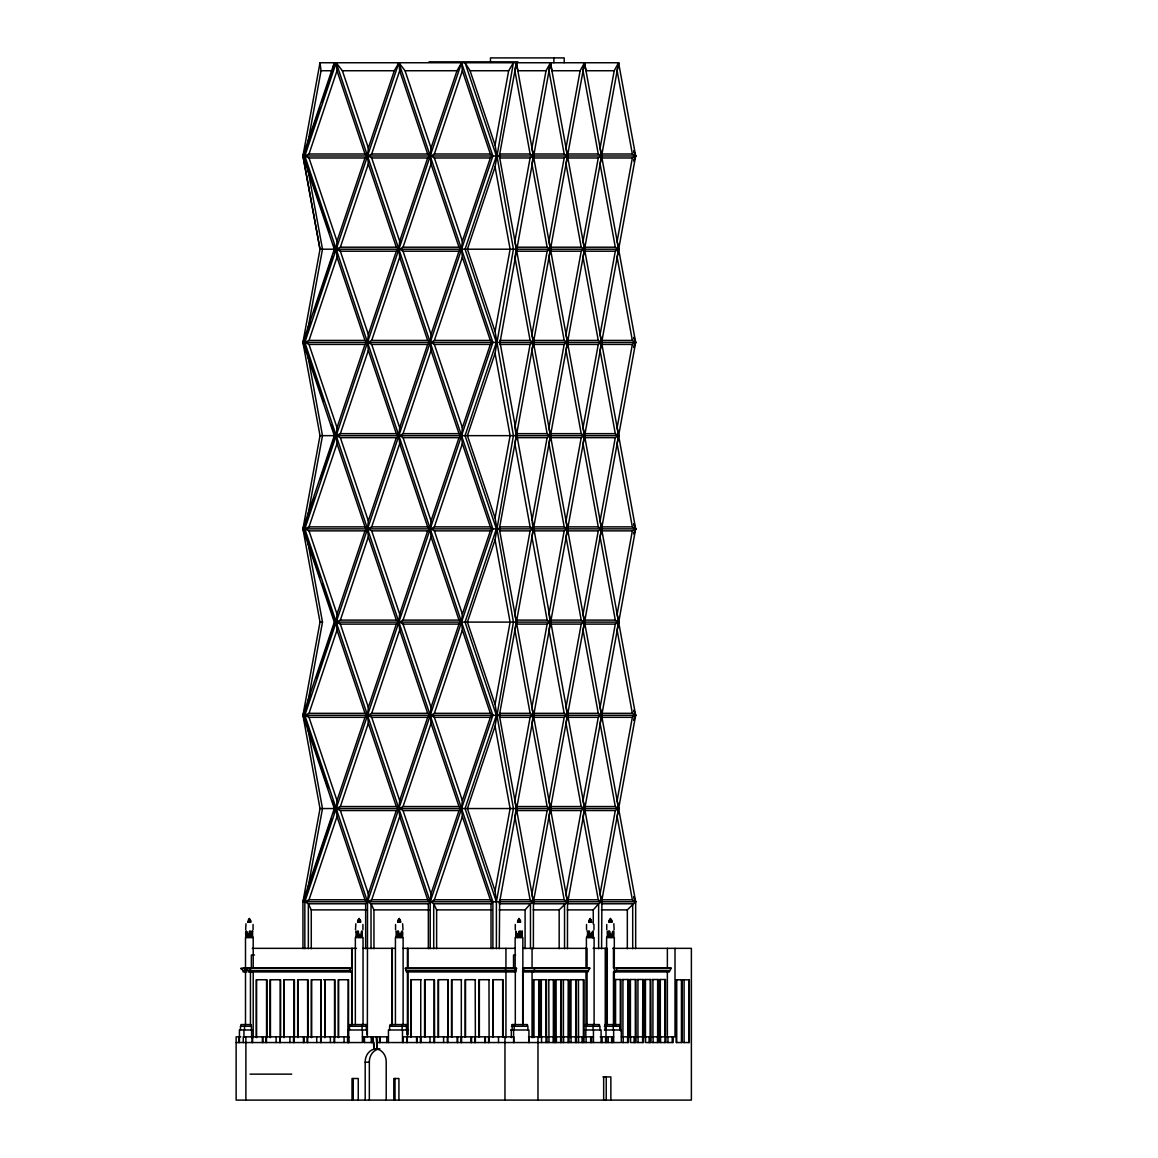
<?xml version="1.0" encoding="UTF-8"?>
<svg xmlns="http://www.w3.org/2000/svg" width="1158" height="1158" viewBox="0 0 1158 1158"><rect width="100%" height="100%" fill="white"/><g stroke="black" fill="none" stroke-linecap="round" stroke-linejoin="round"><path stroke-width="1.5" d="M250.968 937.488L250.968 931.322L249.535 931.322L249.1 937.488M250.968 931.322L250.765 932.841M490.341 340.423L462.36 257.192L461.55 249.202L459.002 247.204L431.022 163.958L430.211 155.983L431.022 147.992L456.99 70.739L461.55 62.749L492.888 155.983L490.341 157.98L434.38 157.98L427.664 153.985L371.704 153.985L367.52 155.983L364.987 157.98L337.007 241.211L336.182 249.202L337.007 257.192L364.987 340.423L367.52 342.421L371.704 344.418L427.664 344.418L434.38 340.423L490.341 340.423L492.888 342.421L304.844 901.778L304.844 948.677M490.341 157.98L462.36 241.211L461.55 249.202L459.002 251.199L403.042 251.199L396.326 247.204L368.345 163.958L367.52 155.983L368.345 147.992L394.313 70.739L398.859 62.749L492.888 342.421L490.341 344.418L434.38 344.418L427.664 340.423L371.704 340.423L367.52 342.421L364.987 344.418L337.007 427.664L336.182 435.654L337.007 443.63L364.987 526.876L367.52 528.873L371.704 530.871L427.664 530.871L434.38 526.876L490.341 526.876L492.888 528.873L367.52 901.778L367.361 1037.351M492.888 948.677L492.888 901.778L490.341 899.78L462.36 816.535L461.55 808.545L462.36 800.569L490.341 717.323L492.888 715.326L304.844 155.983L336.182 62.749L492.888 528.873L490.341 530.871L434.38 530.871L427.664 526.876L371.704 526.876L367.52 528.873L364.987 530.871L337.007 614.116L336.182 622.107L337.007 630.082L364.987 713.328L367.52 715.326L371.704 717.323L427.664 717.323L434.38 713.328L490.341 713.328L492.888 715.326L430.211 901.778L430.211 948.677M459.002 247.204L403.042 247.204L396.326 251.199L368.345 334.445L367.52 342.421L368.345 350.411L396.326 433.657L403.042 437.652L459.002 437.652L461.55 435.654L462.36 427.664L490.341 344.418M490.341 717.323L434.38 717.323L427.664 713.328L371.704 713.328L367.52 715.326L364.987 717.323L337.007 800.569L336.182 808.545L337.007 816.535L364.987 899.78L367.52 901.778L371.023 903.776L428.344 903.776L434.38 899.78L490.341 899.78M490.341 526.876L462.36 443.63L461.55 435.654L459.002 433.657L403.042 433.657L396.326 437.652L368.345 520.897L367.52 528.873L368.345 536.863L396.326 620.109L403.042 624.104L459.002 624.104L461.55 622.107L462.36 614.116L490.341 530.871M365.653 948.692L365.653 903.776L367.52 901.778L304.844 715.326L492.888 155.983L490.341 153.985L434.38 153.985L427.664 157.98L399.684 241.211L398.859 249.202L399.684 257.192L427.664 340.423M490.341 713.328L462.36 630.082L461.55 622.107L459.002 620.109L403.042 620.109L396.326 624.104L368.345 707.335L367.52 715.326L368.345 723.316L396.326 806.547L403.042 810.542L459.002 810.542L461.55 808.545L459.002 806.547L431.022 723.316L430.211 715.326L431.022 707.335L459.002 624.104M427.664 344.418L399.684 427.664L398.859 435.654L399.684 443.63L427.664 526.876M459.002 806.547L403.042 806.547L396.326 810.542L368.345 893.788L367.52 901.778L371.704 899.78L427.664 899.78L433.714 903.776L491.021 903.776L492.888 901.778L304.844 342.421L398.859 62.749L405.054 70.739L431.022 147.992M427.664 530.871L399.684 614.116L398.859 622.107L399.684 630.082L427.664 713.328M459.002 251.199L431.022 334.445L430.211 342.421L431.022 350.411L459.002 433.657M427.664 717.323L399.684 800.569L398.859 808.545L399.684 816.535L427.664 899.78M459.002 437.652L431.022 520.897L430.211 528.873L431.022 536.863L459.002 620.109M459.002 810.542L431.022 893.788L430.211 901.778L304.844 528.873L461.55 62.749L462.36 70.739L490.341 153.985M520.622 937.488L520.622 931.322L519.189 931.322L518.755 937.488M520.622 931.322L520.42 932.841M495.059 145.068L470.076 70.739L465.053 62.749L496.391 155.983L465.053 249.202L496.391 342.421L465.053 435.654L496.391 528.873L465.053 622.107L496.391 715.326L465.053 808.545L496.391 901.778L513.428 808.545L495.059 704.426L467.398 622.107L495.059 539.773L513.428 435.654L495.059 331.521L467.398 249.202L495.059 166.882L513.428 62.749L508.651 70.739L495.059 145.068L513.428 249.202L495.059 353.32L467.398 435.654L495.059 517.973L513.428 622.107L495.059 726.225L467.398 808.545L495.059 890.878L496.391 901.778L496.391 948.677M618.169 65.948L618.589 62.749L319.97 62.749M601.581 948.677L601.914 899.78L632.34 899.78L635.67 901.778L635.67 948.677M592.317 931.857L592.418 937.488M253.066 929.816L253.052 924.475M362.917 929.816L362.917 924.475M402.984 929.816L402.622 923.751M593.953 929.816L593.953 924.475M614.16 929.816L613.812 923.751M395.573 924.475L395.558 929.816M515.296 924.475L515.296 929.816M586.541 924.475L586.541 929.816M606.749 924.475L606.749 929.816M307.767 143.317L321.041 70.739L320.013 62.749L302.933 155.983L319.97 249.202L618.633 249.202L617.127 241.211L632.34 157.98L635.67 155.983L618.589 62.749L614.203 70.739L600.09 147.992L601.914 157.98L632.34 157.98M302.976 948.677L302.933 901.778L320.013 808.545L302.933 715.326L320.013 622.107L302.933 528.873L320.013 435.654L302.933 342.421L320.013 249.202L302.976 155.983L334.315 62.749L332.433 70.739L321.041 70.739M307.767 329.755L322.489 249.202L307.767 168.59M307.767 516.222L322.489 435.654L307.767 355.101M307.767 702.703L322.489 622.107L307.767 541.539M307.767 889.127L322.489 808.545L307.767 728.006M495.059 331.521L510.113 249.202L495.059 166.882M581.215 247.204L566.001 163.958L567.507 155.983L564.178 153.985L533.751 153.985L533.433 155.983L530.103 157.98L514.89 241.211L516.714 251.199L547.141 251.199L550.47 249.202L550.788 247.204L581.215 247.204L584.544 249.202L584.862 251.199L615.303 251.199L618.633 249.202L615.303 247.204L584.862 247.204L583.039 257.192L598.266 340.423L601.581 342.421L601.914 344.418L632.34 344.418L635.67 342.421L584.544 62.749L580.129 70.739L566.001 147.992L567.825 157.98L598.266 157.98L601.581 155.983L601.914 153.985L632.34 153.985L635.67 155.983L499.301 903.776L530.465 903.776L533.433 901.778L635.67 342.421L633.918 337.34M598.266 157.98L583.039 241.211L584.544 249.202L581.215 251.199L550.788 251.199L550.47 249.202L547.141 247.204L531.927 163.958L533.433 155.983L530.103 153.985L514.89 70.739L516.396 62.749L635.67 715.326L601.581 901.778L598.628 903.776L567.463 903.776L635.67 528.873L550.47 62.749L546.04 70.739L531.927 147.992L533.751 157.98L564.178 157.98L567.507 155.983L567.825 153.985L598.266 153.985L601.581 155.983L600.09 163.958L615.303 247.204M580.129 70.739L551.888 70.739L550.47 62.749L499.677 344.418L530.103 344.418L533.433 342.421L533.751 340.423L564.178 340.423L567.507 342.421L567.825 344.418L598.266 344.418L601.581 342.421L601.914 340.423L632.34 340.423L635.67 342.421L633.918 347.516M495.059 517.973L510.113 435.654L495.059 353.32M530.103 344.418L514.89 427.664L516.714 437.652L547.141 437.652L550.47 435.654L550.788 433.657L581.215 433.657L584.544 435.654L584.862 437.652L615.303 437.652L618.633 435.654L617.127 427.664L632.34 344.418M547.141 251.199L531.927 334.445L533.751 344.418L564.178 344.418L567.507 342.421L567.825 340.423L598.266 340.423M564.178 157.98L548.964 241.211L550.47 249.202L548.964 257.192L564.178 340.423M614.203 70.739L585.962 70.739L584.544 62.749L499.359 528.873L499.677 530.871L530.103 530.871L533.433 528.873L533.751 526.876L564.178 526.876L567.507 528.873L567.825 530.871L598.266 530.871L601.581 528.873L601.914 526.876L632.34 526.876L635.67 528.873L633.918 533.954M495.059 704.426L510.113 622.107L495.059 539.773M530.103 530.871L514.89 614.116L516.714 624.104L547.141 624.104L550.47 622.107L550.788 620.109L581.215 620.109L584.544 622.107L584.862 624.104L615.303 624.104L618.633 622.107L617.127 614.116L632.34 530.871L635.67 528.873L633.918 523.792M531.927 520.897L547.141 437.652M564.178 344.418L548.964 427.664L550.788 437.652L581.215 437.652L584.544 435.654L584.862 433.657L615.303 433.657L618.633 435.654L617.127 443.63L632.34 526.876M581.215 251.199L566.001 334.445L567.507 342.421L566.001 350.411L581.215 433.657M495.059 890.878L510.113 808.545L495.059 726.225M633.918 720.406L635.626 715.326L632.34 713.328L601.914 713.328L601.581 715.326L598.266 717.323L567.825 717.323L567.507 715.326L564.178 713.328L533.751 713.328L533.433 715.326L530.103 717.323L514.89 800.569L516.714 810.542L547.141 810.542L550.47 808.545L550.788 806.547L581.215 806.547L584.544 808.545L584.862 810.542L615.303 810.542L618.633 808.545L617.127 800.569L632.34 717.323L635.67 715.326L633.918 710.245M531.927 707.335L547.141 624.104M632.34 530.871L601.914 530.871L601.581 528.873L598.266 526.876L567.825 526.876L567.507 528.873L564.178 530.871L548.964 614.116L550.788 624.104L581.215 624.104L584.544 622.107L584.862 620.109L615.303 620.109L618.633 622.107L617.127 630.082L632.34 713.328M581.215 437.652L566.001 520.897L567.507 528.873L566.001 536.863L581.215 620.109M598.266 344.418L583.039 427.664L584.544 435.654L583.039 443.63L598.266 526.876M615.303 251.199L600.09 334.445L601.581 342.421L600.09 350.411L615.303 433.657M531.927 893.788L547.141 810.542M632.34 717.323L601.914 717.323L601.581 715.326L598.266 713.328L567.825 713.328L567.507 715.326L564.178 717.323L548.964 800.569L550.788 810.542L581.215 810.542L584.544 808.545L584.862 806.547L615.303 806.547L618.633 808.545L617.127 816.535L632.34 899.78M581.215 624.104L566.001 707.335L567.507 715.326L566.001 723.316L581.215 806.547M598.266 530.871L583.039 614.116L584.544 622.107L583.039 630.082L598.266 713.328M615.303 437.652L600.09 520.897L601.581 528.873L600.09 536.863L615.303 620.109M581.215 810.542L566.001 893.788L567.507 901.778L567.463 948.692M598.266 717.323L583.039 800.569L584.544 808.545L583.039 816.535L598.266 899.78L601.581 901.778L499.677 340.423L530.103 340.423L533.433 342.421L531.927 350.411L547.141 433.657L550.47 435.654L548.964 443.63L564.178 526.876M615.303 624.104L600.09 707.335L601.581 715.326L600.09 723.316L615.303 806.547M615.303 810.542L600.09 893.788L601.581 901.778M550.47 62.749L548.964 70.739L564.178 153.985M584.544 62.749L583.039 70.739L598.266 153.985M618.633 249.202L617.127 257.192L632.34 340.423M358.864 919.828L359.197 918.511L360.268 922.217M398.945 919.828L399.278 918.511L400.407 922.217L400.19 920.335M589.914 919.828L590.247 918.511L591.318 922.217M610.121 919.828L610.454 918.511L611.583 922.217M523.315 971.938L523.937 967.871M515.918 970.491L516.54 968.117L405.358 968.117L406.4 971.938L515.918 971.938L515.918 970.491L406.4 970.491M362.338 937.488L361.629 931.322L360.312 937.488M362.338 931.322L361.745 932.841M402.405 937.488C403.997 926.834 399.742 932.378 400.379 937.488M402.405 931.322L402.087 932.248M591.362 934.086C595.82 930.337 589.827 931.828 591.362 937.488M613.595 937.488C615.173 926.834 610.917 932.378 611.569 937.488M613.595 931.322L613.262 932.248M308.028 143.36L320.129 107.376M321.852 102.237L329.335 79.96M329.856 78.426L331.926 72.274M364.987 157.98L309.012 157.98L304.844 155.983L309.012 153.985L337.007 70.739L336.182 62.749L342.377 70.739L368.345 147.992M530.103 153.985L499.677 153.985L499.359 155.983L635.67 901.778L302.933 901.778L334.315 808.545L302.976 715.326L334.315 622.107L302.976 528.873L334.315 435.654L302.976 342.421L334.315 249.202L302.976 155.983L307.449 145.068M307.999 329.871L310.778 321.62M314.108 311.705L315.772 306.754M316.337 305.075L332.722 256.367M333.678 253.501L335.125 249.202L333.779 245.192M364.987 344.418L309.012 344.418L304.844 342.421L309.012 340.423L337.007 257.192M396.326 251.199L340.365 251.199L336.182 249.202L340.365 247.204L368.345 163.958M371.704 153.985L399.684 70.739L398.859 62.749M308.014 516.28L314.281 497.636M320.549 478.992L323.4 470.51M323.979 468.816L332.867 442.37M333.432 440.691L335.125 435.654L333.765 431.601M364.987 530.871L309.012 530.871L304.844 528.873L309.012 526.876L337.007 443.63M396.326 437.652L340.365 437.652L336.182 435.654L340.365 433.657L368.345 350.411M371.704 340.423L399.684 257.192M403.042 247.204L431.022 163.958M434.38 153.985L462.36 70.739M308.014 702.761L310.807 694.438M316.409 677.777L322.561 659.452M323.125 657.787L331.854 631.834M332.389 630.213L335.125 622.107L333.576 617.504M364.987 717.323L309.012 717.323L304.844 715.326L309.012 713.328L337.007 630.082M396.326 624.104L340.365 624.104L336.182 622.107L340.365 620.109L368.345 536.863M371.704 526.876L399.684 443.63M403.042 433.657L431.022 350.411M434.38 340.423L462.36 257.192M308.028 889.156L331.637 818.938M333.663 812.887L335.125 808.545L332.578 800.96M365.653 903.776L308.346 903.776L304.844 901.778L309.012 899.78L337.007 816.535M396.326 810.542L340.365 810.542L336.182 808.545L340.365 806.547L368.345 723.316M371.704 713.328L399.684 630.082M403.042 620.109L431.022 536.863M434.38 526.876L462.36 443.63M371.704 899.78L399.684 816.535M403.042 806.547L431.022 723.316M434.38 713.328L462.36 630.082M633.918 161.063L635.626 155.983L633.918 150.887M434.38 899.78L462.36 816.535M252.589 937.488L252.589 931.322L251.807 932.248M252.589 931.322L250.953 934.347M521.636 931.857L522.244 931.322L522.244 937.488M522.244 931.322L520.608 934.347M307.449 353.32L302.976 342.421L307.449 331.521M307.449 539.773L302.976 528.873L307.449 517.973M307.449 726.225L302.976 715.326L307.449 704.426M302.976 901.778L307.449 890.878M633.701 160.644L635.626 155.983L633.701 151.307M633.701 347.096L635.626 342.421L633.701 337.76M633.701 533.548L635.626 528.873L633.701 524.198M633.701 720.001L635.626 715.326L633.701 710.65M246.003 923.751L245.641 929.816M355.853 923.751L355.492 929.816M247.957 937.488C248.753 932.74 244.193 926.603 246.104 937.488M251.083 934.26L251.156 937.488M515.759 937.488L515.759 931.322L517.279 934.26M520.738 934.26L520.811 937.488M400.379 934.086L401.319 933.768M248.319 922.217L249.346 918.511L250.374 922.217M518.104 922.217L519.001 918.511L519.812 922.217M522.692 971.938L587.902 971.938L589.813 967.871L522.692 967.871L522.692 1024.569M358.068 922.217L359.197 918.511L359.573 922.217M398.207 922.217L399.278 918.511L399.611 922.217M589.176 922.217L590.247 918.511L590.58 922.217M609.325 922.217L610.454 918.511L610.99 922.217M615.376 971.938L617.286 967.972M613.465 1025.221L613.465 971.938L669.281 971.938L671.191 967.972L613.465 967.972L613.465 948.344M525.095 948.72L525.095 909.884L530.465 903.776L530.465 948.692M559.169 948.72L559.169 909.884L567.507 901.778L567.825 899.78L598.266 899.78M593.258 924.012L593.258 909.884L598.628 903.776L598.628 948.692M627.332 948.72L627.332 909.884L635.67 901.778L633.918 896.697M587.83 931.322L587.106 937.488M247.87 934.26L247.537 937.488M357.04 937.488L357.04 931.322L358.343 931.322L358.401 934.347M398.873 934.26L398.424 931.322L397.107 931.322L397.107 937.488M589.842 934.26L589.393 931.322L588.076 931.322L588.076 937.488M608.283 937.488L608.283 931.322L609.6 931.322L609.658 934.347M428.996 61.837L517.93 61.837M342.377 70.739L394.313 70.739M405.054 70.739L456.99 70.739M470.076 70.739L508.651 70.739M546.04 70.739L517.8 70.739L516.396 62.749L499.359 155.983L499.677 157.98L530.103 157.98M309.012 153.985L364.987 153.985L371.704 157.98L427.664 157.98M635.67 155.983L302.933 155.983L307.449 166.882M340.365 247.204L396.326 247.204M547.141 247.204L516.714 247.204L514.89 257.192L530.103 340.423M309.012 340.423L364.987 340.423M302.933 342.421L635.67 342.421M340.365 433.657L396.326 433.657M547.141 433.657L516.714 433.657L514.89 443.63L530.103 526.876L533.433 528.873L533.751 530.871L564.178 530.871M319.97 435.654L618.633 435.654M309.012 526.876L364.987 526.876M530.103 526.876L499.677 526.876L499.359 528.873L567.507 901.778L564.178 899.78L533.751 899.78L533.389 903.776L564.539 903.776L564.539 948.692M302.933 528.873L635.67 528.873M340.365 620.109L396.326 620.109M564.178 713.328L548.964 630.082L550.47 622.107L547.141 620.109L516.714 620.109L514.89 630.082L530.103 713.328L533.433 715.326L533.751 717.323L564.178 717.323M319.97 622.107L322.489 622.107M334.315 622.107L618.633 622.107M309.012 713.328L364.987 713.328M530.103 713.328L499.677 713.328L499.359 715.326L499.677 717.323L530.103 717.323M302.933 715.326L635.67 715.326M340.365 806.547L396.326 806.547M564.178 899.78L548.964 816.535L550.47 808.545L547.141 806.547L516.714 806.547L514.89 816.535L530.103 899.78L533.433 901.778L533.389 948.692M319.97 808.545L618.633 808.545M309.012 899.78L364.987 899.78M530.103 899.78L499.677 899.78L499.301 948.692M601.538 903.776L632.702 903.776L632.702 948.692M308.346 948.692L308.346 903.776L311.27 909.884L366.782 909.884M371.023 948.692L371.023 903.776L373.947 909.884L429.473 909.884M433.714 948.692L433.714 903.776L436.624 909.884L492.15 909.884M499.127 909.884L525.095 909.884M533.216 909.884L559.169 909.884M567.29 909.884L593.258 909.884M601.364 909.884L627.332 909.884M248.319 919.828L250.374 919.828M358.083 919.828L360.326 919.828M398.149 919.828L400.393 919.828M517.973 919.828L520.029 919.828M589.133 919.828L591.362 919.828M609.34 919.828L611.569 919.828M248.666 920.335L248.015 922.217M249.202 920.335L250.577 920.914M357.981 920.335L360.413 920.914M398.062 920.335L399.235 920.335L399.235 922.217M400.494 920.335L399.814 922.217M611.67 920.335L609.238 920.914M248.348 920.914L247.798 922.217L250.91 922.217L250.91 920.914L249.288 920.914L249.39 922.217M359.4 920.914L360.717 920.914L360.717 922.217L357.648 922.217L357.692 920.914L358.994 920.335M518.002 920.914L517.452 922.217L520.564 922.217L520.564 920.914L518.943 920.914M590.044 920.914L588.742 920.914L588.742 922.217L591.81 922.217L591.072 920.914M610.252 920.914L608.934 920.914L608.934 922.217L612.017 922.217L611.974 920.914L610.657 920.914M246.104 936.46L249.535 936.46M250.533 936.46L252.589 936.46M356.071 936.46L357.373 936.46M358.097 936.46L361.629 936.46M396.137 936.46L397.816 936.46M398.424 936.46L401.696 936.46M516.178 936.46L519.189 936.46M520.622 936.46L522.244 936.46M587.106 936.46L588.8 936.46M589.393 936.46L593.388 936.46M607.313 936.46L608.63 936.46M609.34 936.46L612.871 936.46M252.256 948.344L356.519 948.344M362.816 948.344L394.835 948.344M402.883 948.344L515.136 948.344M522.75 948.344L587.063 948.344L587.063 967.842M593.084 948.344L607.27 948.344L607.27 1024.569M612.756 948.344L691.384 948.344L691.384 1100.1L236.131 1100.1L236.131 1036.844L240.821 1036.844M254.514 955.017L251.358 955.017L251.358 967.9M515.614 955.017L513.544 955.017L513.544 968.117M246.886 968.03L240.806 968.479L243.151 970.621L246.176 970.621L244.092 968.03M351.714 948.344L351.714 967.9L246.278 967.9L349.644 968.334L350.686 971.938M405.358 968.435L516.54 968.435M523.937 968.363L589.813 968.363M617.286 968.421L671.191 968.421M240.806 968.479L246.886 968.479M246.278 968.334L248.362 970.505L350.686 970.505M523.315 970.607L587.902 970.607M615.376 970.607L669.281 970.607M246.726 971.938L243.151 971.938L243.151 970.621M614.97 979.523L620.92 979.523L620.92 1030.649M622.338 979.523L628.389 979.523L628.562 1042.547L622.266 1042.547M637.349 979.523L643.399 979.523L643.573 1042.547L637.103 1042.547M652.316 979.523L658.265 979.523L658.265 1037.452M323.574 979.755L334.85 979.755L334.85 1037.525M421.078 979.711L410.931 979.711L410.931 1037.148M461.651 979.711L451.519 979.711L451.519 1037.148M475.518 979.711L465.183 979.711L465.183 1037.148M489.313 979.711L479.021 979.711L479.021 1037.148M548.168 979.726L553.973 979.726L553.973 1037.452M562.817 979.726L568.839 979.726L568.839 1037.452M577.625 979.726L583.979 979.726L583.994 1042.547M683.495 979.827L689.357 979.827L689.357 1042.547L683.495 1042.547M366.768 1024.569L350.006 1024.569L350.006 1026.277M406.849 1024.569L390.087 1024.569L390.087 1026.277M511.865 1024.569L527.426 1024.569L527.426 1026.277M604.664 1024.569L619.646 1024.569L619.646 1026.277M251.373 1029.983L251.373 1026.277L240.473 1026.277L240.473 1029.983M367.187 1026.277L349.513 1026.277L349.513 1029.983M407.254 1026.277L389.595 1026.277L389.595 1029.983M511.474 1026.277L527.874 1026.277L527.874 1029.983M585.934 1026.277L599.931 1026.277L599.931 1029.983M604.36 1026.277L620.138 1026.277L620.138 1029.983M252.473 1029.983L239.417 1029.983L239.417 1042.547M408.586 1029.983L388.437 1029.983L388.437 1042.547M510.591 1029.983L528.931 1029.983L528.931 1042.547M584.674 1029.983L601.089 1029.983L601.089 1042.547M604.36 1029.983L621.296 1029.983L621.296 1042.547L376.987 1042.547M362.411 1036.844L388.437 1036.844M402.998 1036.844L513.805 1036.844L513.805 1042.547M528.511 1036.844L593.446 1036.844M600.22 1036.844L613.653 1036.844M621.296 1036.844L675.013 1036.844L675.013 948.344M236.131 1042.547L362.411 1042.547L362.411 1029.983M652.142 1042.547L658.453 1042.547L658.453 1036.844M667.008 1042.547L673.174 1042.547L673.174 1036.844M373.122 1036.844L373.86 1048.844L379.853 1048.844A12.97 11.392 -90 0 0 369.344 1062.204L369.344 1100.1M365.19 1100.1L365.19 1062.204L369.344 1062.204M250.041 1074.146L291.729 1074.146M602.985 1076.897L610.859 1076.897L610.859 1100.1M588.785 934.347L587.106 931.322M396.499 931.597L397.802 934.347M397.455 934.086L397.455 937.488M608.63 934.086L607.487 931.857M247.305 933.768L246.104 931.322M357.171 933.768L356.244 931.857M519.566 919.828L519.001 918.511L518.451 922.217M249.911 919.828L249.346 918.511L248.666 922.217M633.701 897.103L635.626 901.778M397.816 934.086L397.107 931.322M434.38 157.98L462.36 241.211M399.684 70.739L427.664 153.985M371.704 157.98L399.684 241.211M403.042 251.199L431.022 334.445M434.38 344.418L462.36 427.664M337.007 70.739L364.987 153.985M309.012 157.98L337.007 241.211M340.365 251.199L368.345 334.445M371.704 344.418L399.684 427.664M403.042 437.652L431.022 520.897M434.38 530.871L462.36 614.116M308.028 168.59L317.813 197.728M318.392 199.437L329.306 231.889M309.012 344.418L337.007 427.664M340.365 437.652L368.345 520.897M371.704 530.871L399.684 614.116M403.042 624.104L431.022 707.335M434.38 717.323L462.36 800.569M308.014 355.028L323.458 400.972M331.478 424.798L333.186 429.893M309.012 530.871L337.007 614.116M340.365 624.104L368.345 707.335M371.704 717.323L399.684 800.569M403.042 810.542L431.022 893.788M308.014 541.466L319.941 576.959M322.214 583.719L333.012 615.824M309.012 717.323L337.007 800.569M340.365 810.542L368.345 893.788M308.028 727.933L322.416 770.736M322.995 772.458L328.134 787.744M608.616 932.841L608.283 931.322M357.359 932.841L357.04 931.322M532.231 522.49L533.433 528.873L531.927 536.863L547.141 620.109M532.231 708.942L533.433 715.326L531.927 723.316L547.141 806.547M532.231 895.38L533.433 901.778L499.359 715.326L618.633 62.749L617.127 70.739L632.34 153.985M588.076 931.322L588.8 937.488M376.249 1036.844L376.987 1048.844L376.987 1036.844M688.749 979.827L688.749 1042.547M684.089 979.827L684.089 1042.547M681.44 979.827L681.44 1042.547M676.735 979.827L676.735 1042.547M672.219 1036.844L672.219 1042.547M667.963 1036.844L667.963 1042.547M667.37 948.344L667.37 967.972M667.37 971.938L667.37 1035.368M665.908 1036.844L665.908 1042.547L659.611 1042.547L659.713 979.523L665.532 979.523L665.532 1037.452M664.938 979.523L664.953 1042.547M660.567 1036.844L660.567 1042.547M660.321 979.523L660.321 1037.452M657.657 979.523L657.657 1037.452M657.498 1036.844L657.498 1042.547M653.098 1036.844L653.098 1042.547M652.924 979.523L652.924 1037.452M650.217 979.523L650.087 1042.547M649.146 1036.844L649.146 1042.547M645.585 1036.844L645.585 1042.547L651.042 1042.547L650.81 979.523L644.847 979.523L644.847 1037.452M645.455 979.523L645.455 1037.452M642.806 979.523L642.618 1042.547M638.058 1036.844L638.058 1042.547M637.942 979.523L637.942 1037.452M635.322 979.523L635.322 1037.452M635.091 1036.844L635.091 1042.547M634.135 1036.844L634.135 1042.547M630.574 1036.844L630.574 1042.547L636.031 1042.547L635.93 979.523L629.822 979.523L629.822 1037.452M630.415 979.523L630.415 1037.452M627.795 979.523L627.795 1037.452M627.607 1036.844L627.607 1042.547M623.207 1036.844L623.207 1042.547M622.932 979.523L622.932 1037.452M620.312 979.523L620.312 1030.649M615.564 979.523L615.564 1025.554M614.305 1024.569L614.305 937.488L606.604 937.488L606.604 948.156M613.653 1029.983L613.653 1042.547M613.175 1024.569L613.32 1029.983M612.871 931.322L612.871 937.488M612.625 1036.844L612.625 1042.547M611.902 936.46L611.902 937.488M611.67 1036.844L611.67 1042.547M611.366 920.335L611.366 922.217M611.207 920.335L611.207 922.217M610.599 936.46L610.599 937.488M610.411 920.335L610.411 922.217M610.309 934.086L610.309 937.488M610.252 920.335L610.092 922.217M609.629 920.335L609.701 922.217M609.6 931.322L609.6 937.488M608.211 1036.844L608.211 1042.547M607.313 931.322L607.313 937.488M606.531 1036.844L606.531 1042.547M606.199 948.344L606.199 1029.983M606.227 1076.897L606.227 1100.1M606.01 1029.983L606.01 1037.163M605.648 1024.569L605.475 1029.983M605.576 1036.844L605.576 1042.547M605.258 948.344L605.258 1029.983M603.665 1076.897L603.665 1100.1M602.117 1036.844L602.117 1042.547M599.439 1026.277L599.439 1024.569L585.441 1024.569L585.441 1026.277M594.097 1024.569L594.097 937.488L586.397 937.488L586.397 948.156M593.446 1029.983L593.446 1042.547M593.258 931.061L593.258 938.125M592.968 1024.569L593.113 1029.983M592.664 931.322L592.664 937.488M592.071 934.086L592.071 937.488M591.709 936.46L591.709 937.488M591.463 920.914L590.783 920.335L590.783 922.217M591.622 1036.844L591.622 1042.547M591.159 920.335L591.159 922.217M590.681 1036.844L590.681 1042.547M590.392 936.46L590.392 937.488M590.204 922.217L590.204 920.335L589.031 920.914M590.102 934.086L590.102 937.488M589.885 920.914L589.885 922.217M589.712 920.335L589.712 922.217M589.422 920.335L589.494 922.217M589.393 931.322L589.393 937.488M588.423 934.086L588.423 937.488M587.063 971.388L587.063 1024.569M585.991 948.344L585.991 967.871M585.991 971.938L585.991 1029.983M586.093 1036.844L586.093 1042.547M585.803 1029.983L585.803 1037.163M583.386 979.726L583.386 1037.452M583.039 1036.844L583.039 1042.547M582.083 1036.844L582.083 1042.547M578.45 979.726L578.566 1042.547M576.481 1042.547L576.351 979.726L570.315 979.726L570.315 1037.452M575.743 979.726L575.743 1037.452M575.526 1036.844L575.526 1042.547M571.053 1036.844L571.053 1042.547M570.923 979.726L570.923 1037.452M569.027 1036.844L569.027 1042.547M568.231 979.726L568.071 1042.547M564.192 62.706L564.192 57.9L490.471 57.9L490.471 62.416M563.599 1036.844L563.599 1042.547M563.41 979.726L563.41 1037.452M561.616 1036.844L561.616 1042.547M561.384 1037.452L561.384 979.726L555.362 979.726L555.464 1042.547M560.79 979.726L560.66 1042.547M556.419 1036.844L556.419 1042.547M555.956 979.726L555.956 1037.452M554.132 1036.844L554.132 1042.547M553.886 57.9L553.886 62.749M553.365 979.726L553.365 1037.452M553.177 1036.844L553.177 1042.547M548.776 979.726L548.964 1042.547M546.981 1036.844L546.981 1042.547M546.489 1037.452L546.489 979.726L540.714 979.726L540.714 1037.452M545.896 979.726L546.026 1042.547M541.553 1036.844L541.553 1042.547M541.322 979.726L541.322 1037.452M539.339 1037.452L539.339 979.726L533.317 979.726L533.317 1037.452M538.731 979.726L538.731 1037.452M537.978 1036.844L537.978 1100.1M535.025 967.871L533.548 971.938M533.91 979.726L533.91 1037.452M532.058 948.344L532.058 967.871M532.058 971.938L532.058 1037.669M529.134 1036.844L529.134 1042.547M522.851 1024.569L522.851 937.488L515.151 937.488L515.151 969.478M521.824 931.322L521.824 937.488M520.231 920.914L518.856 920.335L519.045 922.217M519.725 920.335L519.624 922.217M519.189 931.322L519.247 937.488M518.191 922.217L518.321 920.335L517.669 922.217M517.814 936.46L517.814 937.488M517.612 934.086L517.612 937.488M517.192 934.086L517.192 937.488M516.178 931.322L516.178 937.488M515.31 971.938L515.31 1024.569M514.427 1024.569L514.427 1026.277M514.181 1026.277L514.181 1029.983M513.602 1029.983L513.602 1042.547M512.502 1024.569L512.502 1026.277M512.154 1026.277L512.154 1029.983M511.344 1029.983L511.344 1037.669M505.945 948.344L505.945 968.117M505.945 971.938L505.945 1037.669M505.699 971.938L505.453 968.117M504.96 1036.844L504.96 1100.1M502.977 1037.148L502.977 979.711L492.758 979.711L492.758 1037.148M502.659 979.711L502.659 1037.148M498.505 1036.844L498.505 1042.547M493.091 979.711L493.091 1037.148M491.021 903.776L491.021 948.692M488.98 979.711L489.125 1042.547M488.604 1036.844L488.604 1042.547M485.347 1036.844L485.347 1042.547M484.826 1036.844L484.826 1042.547M479.354 979.711L479.354 1037.148M475.185 979.711L475.388 1042.547M474.867 1036.844L474.867 1042.547M471.552 1036.844L471.552 1042.547M471.031 1036.844L471.031 1042.547M465.516 979.711L465.516 1037.148M461.55 1036.844L461.55 1042.547M461.318 979.711L461.318 1037.148M461.029 1036.844L461.029 1042.547M457.685 1036.844L457.685 1042.547M457.164 1036.844L457.164 1042.547M451.837 979.711L451.837 1037.148M448.074 1037.148L448.074 979.711L438.187 979.711L438.187 1037.148M447.755 979.711L447.871 1042.547M447.35 1036.844L447.35 1042.547M443.601 1036.844L443.601 1042.547M438.506 979.711L438.506 1037.148M436.624 909.884L436.624 948.72M434.554 1042.547L434.467 979.711L424.595 979.711L424.595 1037.148M434.149 979.711L434.033 1042.547M429.994 1036.844L429.994 1042.547M428.344 903.776L428.344 948.692M424.928 979.711L424.928 1037.148M420.962 1036.844L420.962 1042.547M420.745 979.711L420.745 1037.148M420.441 1036.844L420.441 1042.547M417.112 1036.844L417.112 1042.547M416.591 1036.844L416.591 1042.547M411.264 979.711L411.264 1037.148M407.949 948.344L407.949 967.813M407.949 971.359L407.949 1034.687M407.428 948.344L407.428 968.117M407.428 971.938L407.428 1037.148M407.138 1029.983L407.138 1034.687M407.298 1036.844L407.298 1042.547M406.776 1036.844L406.776 1042.547M406.4 1026.277L406.4 1029.983M406.082 1024.569L406.082 1026.277M403.114 1024.569L403.129 937.488L395.428 937.488L395.428 1024.569M403.274 1036.844L403.274 1042.547M402.477 1029.983L402.477 1042.547M402.144 1026.277L402.144 1029.983M401.985 1024.569L401.985 1026.277M401.696 931.322L401.696 937.488M401.102 934.086L401.102 937.488M400.726 936.46L400.726 937.488M400.103 920.335L400.784 922.217L397.715 922.217L397.759 920.914L399.076 920.335M399.423 936.46L399.423 937.488M399.134 934.086L399.134 937.488M398.743 920.335L398.917 922.217M398.931 1100.1L398.931 1078.503L393.807 1078.503L393.807 1100.1M398.526 920.335L398.526 922.217M398.352 920.335L398.352 922.217M398.424 931.322L398.424 937.488M396.137 931.322L396.137 937.488M395.023 1078.503L395.023 1100.1M392.301 948.344L392.301 1025.67M391.795 948.344L391.795 1023.513M386.844 1036.844L386.844 1042.547M386.207 1100.1L386.207 1062.204A12.825 11.262 -90 0 0 375.699 1048.844A12.97 11.392 -90 0 0 365.19 1062.204M380.099 1036.844L380.099 1042.547M379.578 1036.844L379.578 1042.547M373.947 909.884L373.947 948.72M373.86 1048.844L373.86 1042.547L363.988 1042.547L363.988 1036.844M371.776 1036.844L371.776 1042.547M371.255 1036.844L371.255 1042.547M367.072 1034.745L367.072 1029.983L348.37 1029.983L348.37 1042.547M366.333 1026.277L366.333 1029.983M366 1024.569L366 1026.277M364.509 1036.844L364.509 1042.547M363.033 1024.569L363.047 937.488L355.347 937.488L355.347 1024.569M362.063 1026.277L362.063 1029.983M361.918 1024.569L361.918 1026.277M361.629 931.322L361.629 937.488M360.659 936.46L360.659 937.488M360.037 920.335L359.95 922.217M359.733 920.335L359.733 922.217M359.168 920.335L359.168 922.217M359.342 936.46L359.342 937.488M359.067 934.086L359.067 937.488M358.835 920.914L358.835 922.217M358.459 920.335L358.459 922.217M358.285 920.335L358.285 922.217M358.343 931.322L358.343 937.488M358.256 1100.1L358.256 1078.503L352.018 1078.503L352.018 1100.1M356.071 931.322L356.071 937.488M353.248 1078.503L353.248 1100.1M352.235 948.344L352.235 1026.031M351.714 1025.829L351.714 971.938L248.362 971.938L248.362 970.505M348.876 1042.547L348.876 1036.844L243.267 1036.844L243.267 1042.547M348.558 1037.525L348.558 979.755L338.281 979.755L338.281 1037.525M348.225 979.755L348.08 1042.547M347.559 1036.844L347.559 1042.547M344.071 1036.844L344.071 1042.547M338.614 979.755L338.614 1037.525M334.648 1036.844L334.648 1042.547M334.532 979.755L334.532 1037.525M334.126 1036.844L334.126 1042.547M330.377 1036.844L330.377 1042.547M325.166 979.755L325.166 1037.525M324.833 979.755L324.833 1037.525M321.2 1042.547L321.2 979.755L311.314 979.755L311.314 1037.525M320.867 979.755L320.867 1037.525M320.679 1036.844L320.679 1042.547M316.713 1036.844L316.713 1042.547M311.632 979.755L311.632 1037.525M311.27 909.884L311.27 948.72M307.941 1037.525L307.941 979.755L297.678 979.755L297.678 1037.525M307.608 979.755L307.666 1042.547M307.145 1036.844L307.145 1042.547M303.975 1036.844L303.975 1042.547M303.454 1036.844L303.454 1042.547M297.997 979.755L297.997 1037.525M294.422 1037.525L294.422 979.755L283.898 979.755L283.898 1037.525M294.089 979.755L294.031 1042.547M293.524 1036.844L293.524 1042.547M289.934 1036.844L289.934 1042.547M284.231 979.755L284.231 1037.525M280.598 1037.525L280.598 979.755L270.118 979.755L270.118 1037.525M280.279 979.755L280.265 1042.547M279.744 1036.844L279.744 1042.547M276.125 1036.844L276.125 1042.547M270.436 979.755L270.436 1037.525M266.89 1037.525L266.89 979.755L256.265 979.755L256.265 1037.525M266.557 979.755L266.557 1037.525M266.47 1036.844L266.47 1042.547M265.964 1036.844L265.964 1042.547M262.909 1036.844L262.909 1042.547M262.403 1036.844L262.403 1042.547M256.584 979.755L256.584 1037.525M253.211 967.9L253.197 937.488L245.496 937.488L245.496 1024.7M253.211 971.938L253.211 1037.698M252.618 1036.844L252.618 1042.547M252.169 931.322L252.169 937.488M252.111 1036.844L252.111 1042.547M251.619 1029.983L251.619 1037.698M251.387 971.938L249.549 967.9M251.272 1026.277L251.272 1024.569L240.936 1024.569L240.936 1026.277M250.446 967.9L250.446 1024.569M250.258 920.335L250.157 922.217M250.07 920.335L249.969 922.217M249.535 931.322L249.535 937.488M249.288 920.335L249.202 922.217M248.159 936.46L248.159 937.488M246.524 931.322L246.524 937.488M245.887 1036.844L245.887 1100.1M244.772 1024.569L244.772 1026.277M244.526 1026.277L244.526 1029.983M243.947 1029.983L243.947 1037.163M238.736 1036.844L238.736 1042.547M682.048 979.827L676.127 979.827L676.127 1042.547L682.048 1042.547L682.048 979.827"/></g></svg>
